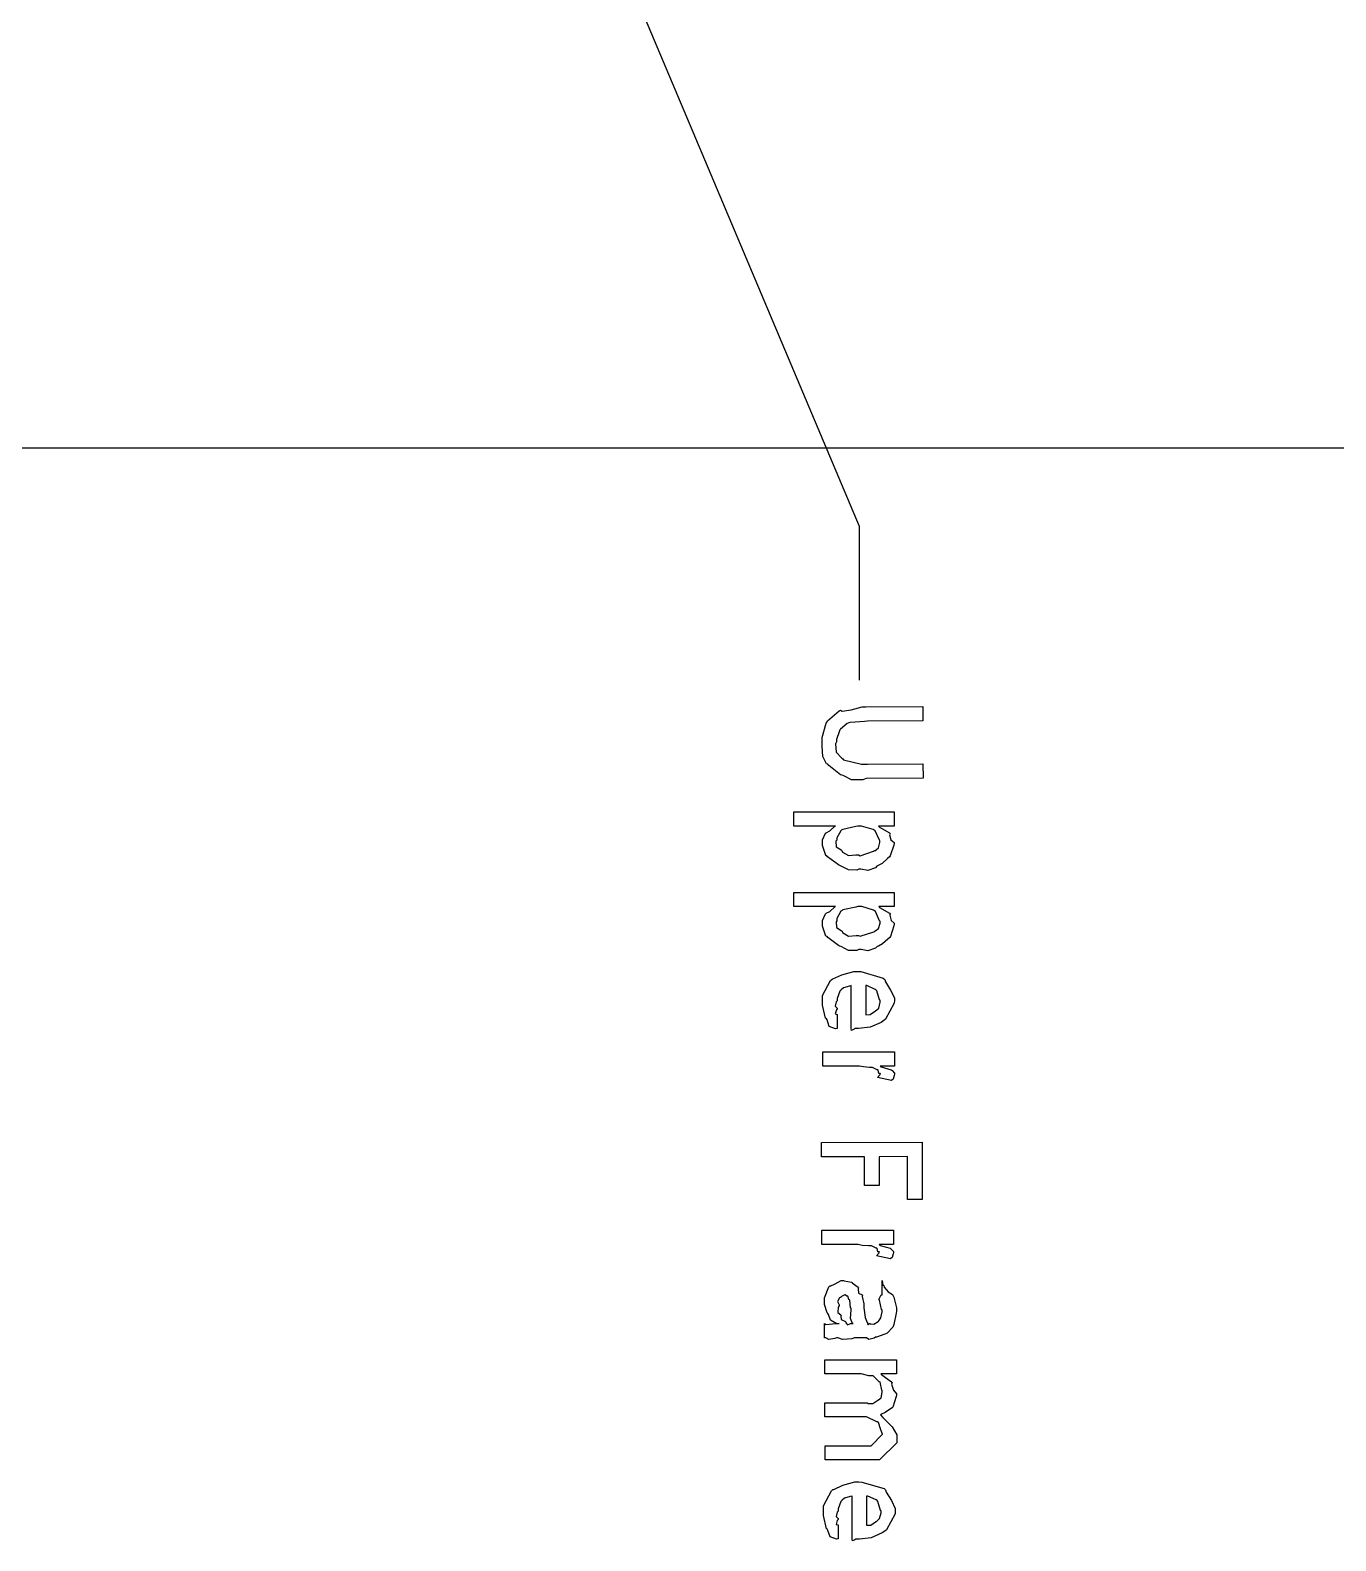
# Model space of a CAD drawing. Extents: x 0.2 to 11.6, y 0.3 to 16.2.
# Drawn here: x 3.171 to 4.23, y 10.99 to 12.216 of the extents above; entities that cross this region are included whole.
import ezdxf

# ---------------------------------------------------------------- set-up
doc = ezdxf.new("R2010")
doc.units = 0
doc.header["$MEASUREMENT"] = 0

msp = doc.modelspace()

# ---------------------------------------------------------------- linework, layer by layer
at = {"color": 0}
for p, q in [((3.61333, 12.3583), (3.84332, 11.8133)), ((2.11165, 11.8767), (5.34668, 11.8767)), ((3.84332, 11.8133), (3.84332, 11.6883)), ((3.81722, 11.6546), (3.81754, 11.6553)), ((3.81754, 11.6553), (3.8271, 11.6635)), ((3.8271, 11.6635), (3.82829, 11.6639)), ((3.82829, 11.6639), (3.82943, 11.6633)), ((3.82943, 11.6633), (3.83692, 11.6644)), ((3.83692, 11.6644), (3.84571, 11.6667)), ((3.84571, 11.6667), (3.84868, 11.6667)), ((3.84999, 11.6552), (3.84754, 11.6548)), ((3.84868, 11.6667), (3.89492, 11.6669)), ((3.89492, 11.6554), (3.84999, 11.6552)), ((3.89492, 11.6669), (3.89492, 11.6554)), ((3.81332, 11.6417), (3.81657, 11.6535)), ((3.81657, 11.6535), (3.81722, 11.6546)), ((3.82715, 11.6464), (3.82503, 11.6403)), ((3.82764, 11.6481), (3.82715, 11.6464)), ((3.82807, 11.6487), (3.82764, 11.6481)), ((3.83356, 11.6532), (3.82807, 11.6487)), ((3.83501, 11.6537), (3.83356, 11.6532)), ((3.83578, 11.654), (3.83501, 11.6537)), ((3.84, 11.6543), (3.83578, 11.654)), ((3.84754, 11.6548), (3.84, 11.6543)), ((3.81332, 11.6374), (3.81332, 11.6417)), ((3.81332, 11.6347), (3.81332, 11.6374)), ((3.81386, 11.6265), (3.81332, 11.6347)), ((3.82503, 11.6383), (3.82411, 11.6367)), ((3.82411, 11.6367), (3.82476, 11.6298)), ((3.82503, 11.6403), (3.82503, 11.6383)), ((3.81674, 11.6204), (3.81386, 11.6265)), ((3.81787, 11.6203), (3.81674, 11.6204)), ((3.81863, 11.6192), (3.81787, 11.6203)), ((3.82818, 11.6114), (3.81863, 11.6192)), ((3.82476, 11.6298), (3.82915, 11.6251)), ((3.82915, 11.6251), (3.83003, 11.6244)), ((3.83003, 11.6244), (3.83062, 11.6236)), ((3.83062, 11.6236), (3.84511, 11.6203)), ((3.84511, 11.6203), (3.84999, 11.6203)), ((3.84999, 11.6203), (3.89492, 11.6205)), ((3.89492, 11.6205), (3.89513, 11.6088)), ((3.89492, 11.6205), (3.89492, 11.6205)), ((3.82958, 11.6112), (3.82818, 11.6114)), ((3.83078, 11.6107), (3.82958, 11.6112)), ((3.83697, 11.6076), (3.83078, 11.6107)), ((3.84625, 11.6075), (3.83697, 11.6076)), ((3.8489, 11.6086), (3.84625, 11.6075)), ((3.89513, 11.6088), (3.8489, 11.6086)), ((3.79025, 11.5815), (3.87164, 11.5815)), ((3.79025, 11.57), (3.79025, 11.5815)), ((3.79025, 11.5815), (3.79025, 11.5815)), ((3.87164, 11.5815), (3.87164, 11.57)), ((3.82411, 11.57), (3.79025, 11.57)), ((3.8195, 11.566), (3.82335, 11.5697)), ((3.82335, 11.5697), (3.82411, 11.57)), ((3.8406, 11.5697), (3.82997, 11.5673)), ((3.84212, 11.57), (3.8406, 11.5697)), ((3.84526, 11.57), (3.84212, 11.57)), ((3.84212, 11.57), (3.84212, 11.57)), ((3.85476, 11.5671), (3.84526, 11.57)), ((3.87164, 11.57), (3.85906, 11.57)), ((3.85906, 11.57), (3.85975, 11.5692)), ((3.81347, 11.5587), (3.81597, 11.5641)), ((3.81347, 11.5568), (3.81347, 11.5587)), ((3.81597, 11.5641), (3.81651, 11.5646)), ((3.81651, 11.5646), (3.8195, 11.566)), ((3.81651, 11.5646), (3.81651, 11.5646)), ((3.82519, 11.5585), (3.82449, 11.5576)), ((3.82449, 11.5576), (3.82471, 11.5531)), ((3.82844, 11.5661), (3.82519, 11.5604)), ((3.82519, 11.5604), (3.82519, 11.5585)), ((3.82932, 11.5668), (3.82844, 11.5661)), ((3.82997, 11.5673), (3.82932, 11.5668)), ((3.85558, 11.5666), (3.85476, 11.5671)), ((3.85633, 11.566), (3.85558, 11.5666)), ((3.85969, 11.5584), (3.85633, 11.566)), ((3.86014, 11.5581), (3.85969, 11.5584)), ((3.85975, 11.5692), (3.86783, 11.5645)), ((3.86014, 11.5566), (3.86014, 11.5581)), ((3.86783, 11.5645), (3.86838, 11.564)), ((3.86838, 11.564), (3.86794, 11.5629)), ((3.86794, 11.5629), (3.86914, 11.5587)), ((3.86914, 11.5587), (3.87164, 11.5565)), ((3.81347, 11.5541), (3.81347, 11.5568)), ((3.81625, 11.546), (3.81347, 11.5541)), ((3.81717, 11.5457), (3.81625, 11.546)), ((3.81776, 11.5449), (3.81717, 11.5457)), ((3.82644, 11.5384), (3.81776, 11.5449)), ((3.82471, 11.5531), (3.82861, 11.5507)), ((3.82861, 11.5507), (3.82932, 11.5501)), ((3.82932, 11.5501), (3.82975, 11.5488)), ((3.82975, 11.5488), (3.83458, 11.546)), ((3.83458, 11.546), (3.84071, 11.5466)), ((3.84071, 11.5466), (3.84278, 11.5466)), ((3.84278, 11.5466), (3.84407, 11.5459)), ((3.84407, 11.5459), (3.85504, 11.5495)), ((3.85504, 11.5495), (3.85579, 11.5501)), ((3.85579, 11.5501), (3.85601, 11.5499)), ((3.85601, 11.5499), (3.85894, 11.5522)), ((3.85894, 11.5522), (3.86014, 11.5566)), ((3.86794, 11.5449), (3.86643, 11.5436)), ((3.86854, 11.5457), (3.86794, 11.5449)), ((3.87142, 11.5544), (3.86854, 11.5457)), ((3.87164, 11.5557), (3.87142, 11.5544)), ((3.87164, 11.5565), (3.87164, 11.5557)), ((3.82758, 11.5379), (3.82644, 11.5384)), ((3.82867, 11.5375), (3.82758, 11.5379)), ((3.83453, 11.5344), (3.82867, 11.5375)), ((3.84136, 11.5342), (3.83453, 11.5344)), ((3.84299, 11.5351), (3.84136, 11.5342)), ((3.84478, 11.5351), (3.84299, 11.5351)), ((3.85032, 11.534), (3.84478, 11.5351)), ((3.8565, 11.5361), (3.85032, 11.534)), ((3.85775, 11.5375), (3.8565, 11.5361)), ((3.85883, 11.5379), (3.85775, 11.5375)), ((3.86203, 11.5397), (3.85883, 11.5379)), ((3.86643, 11.5436), (3.86203, 11.5397)), ((3.79036, 11.5162), (3.87175, 11.5162)), ((3.79036, 11.5047), (3.79036, 11.5162)), ((3.79036, 11.5162), (3.79036, 11.5162)), ((3.87175, 11.5162), (3.87175, 11.5047)), ((3.82422, 11.5047), (3.79036, 11.5047)), ((3.81358, 11.4934), (3.81608, 11.4987)), ((3.81608, 11.4987), (3.81662, 11.4993)), ((3.81662, 11.4993), (3.81961, 11.5007)), ((3.81662, 11.4993), (3.81662, 11.4993)), ((3.81961, 11.5007), (3.82346, 11.5044)), ((3.82346, 11.5044), (3.82422, 11.5047)), ((3.82856, 11.5008), (3.82531, 11.4951)), ((3.82943, 11.5015), (3.82856, 11.5008)), ((3.83008, 11.502), (3.82943, 11.5015)), ((3.84071, 11.5043), (3.83008, 11.502)), ((3.84224, 11.5047), (3.84071, 11.5043)), ((3.84538, 11.5047), (3.84224, 11.5047)), ((3.84224, 11.5047), (3.84224, 11.5047)), ((3.85487, 11.5017), (3.84538, 11.5047)), ((3.85568, 11.5013), (3.85487, 11.5017)), ((3.85644, 11.5007), (3.85568, 11.5013)), ((3.85981, 11.4931), (3.85644, 11.5007)), ((3.87175, 11.5047), (3.85915, 11.5047)), ((3.85915, 11.5047), (3.85986, 11.5039)), ((3.85986, 11.5039), (3.86794, 11.4992)), ((3.86794, 11.4992), (3.86849, 11.4986)), ((3.86849, 11.4986), (3.86806, 11.4976)), ((3.86806, 11.4976), (3.86925, 11.4933)), ((3.81358, 11.4915), (3.81358, 11.4934)), ((3.81358, 11.4888), (3.81358, 11.4915)), ((3.81635, 11.4806), (3.81358, 11.4888)), ((3.82531, 11.4932), (3.8246, 11.4923)), ((3.8246, 11.4923), (3.82482, 11.4878)), ((3.82482, 11.4878), (3.82872, 11.4853)), ((3.82531, 11.4951), (3.82531, 11.4932)), ((3.82872, 11.4853), (3.82943, 11.4847)), ((3.82943, 11.4847), (3.82986, 11.4835)), ((3.82986, 11.4835), (3.83469, 11.4806)), ((3.84418, 11.4806), (3.85514, 11.4842)), ((3.85514, 11.4842), (3.8559, 11.4847)), ((3.8559, 11.4847), (3.85612, 11.4846)), ((3.85612, 11.4846), (3.85906, 11.4869)), ((3.85906, 11.4869), (3.86025, 11.4913)), ((3.86025, 11.4928), (3.85981, 11.4931)), ((3.86025, 11.4913), (3.86025, 11.4928)), ((3.87153, 11.489), (3.86865, 11.4804)), ((3.86925, 11.4933), (3.87175, 11.4912)), ((3.87175, 11.4904), (3.87153, 11.489)), ((3.87175, 11.4912), (3.87175, 11.4904)), ((3.81728, 11.4804), (3.81635, 11.4806)), ((3.81787, 11.4795), (3.81728, 11.4804)), ((3.82656, 11.473), (3.81787, 11.4795)), ((3.82769, 11.4726), (3.82656, 11.473)), ((3.82878, 11.4722), (3.82769, 11.4726)), ((3.83464, 11.4691), (3.82878, 11.4722)), ((3.83469, 11.4806), (3.84082, 11.4813)), ((3.84082, 11.4813), (3.84288, 11.4813)), ((3.84288, 11.4813), (3.84418, 11.4806)), ((3.85786, 11.4722), (3.85661, 11.4708)), ((3.85894, 11.4726), (3.85786, 11.4722)), ((3.86214, 11.4743), (3.85894, 11.4726)), ((3.86654, 11.4783), (3.86214, 11.4743)), ((3.86806, 11.4795), (3.86654, 11.4783)), ((3.86865, 11.4804), (3.86806, 11.4795)), ((3.84147, 11.4689), (3.83464, 11.4691)), ((3.8431, 11.4698), (3.84147, 11.4689)), ((3.84489, 11.4698), (3.8431, 11.4698)), ((3.85042, 11.4687), (3.84489, 11.4698)), ((3.85661, 11.4708), (3.85042, 11.4687)), ((3.82189, 11.446), (3.82937, 11.4493)), ((3.82937, 11.4493), (3.83908, 11.452)), ((3.83908, 11.452), (3.84233, 11.452)), ((3.84233, 11.452), (3.84461, 11.4519)), ((3.84461, 11.4519), (3.86274, 11.4466)), ((3.81369, 11.4326), (3.81999, 11.4447)), ((3.81999, 11.4447), (3.82129, 11.4458)), ((3.82129, 11.4458), (3.82189, 11.446)), ((3.82769, 11.436), (3.82542, 11.4302)), ((3.82824, 11.4366), (3.82769, 11.436)), ((3.82872, 11.4372), (3.82824, 11.4366)), ((3.83074, 11.4388), (3.82872, 11.4372)), ((3.83535, 11.4402), (3.83074, 11.4388)), ((3.83692, 11.4405), (3.83535, 11.4402)), ((3.83692, 11.4056), (3.83692, 11.4405)), ((3.84864, 11.4405), (3.84864, 11.4171)), ((3.8495, 11.4405), (3.84864, 11.4405)), ((3.84864, 11.4405), (3.84864, 11.4405)), ((3.85639, 11.4373), (3.8495, 11.4405)), ((3.8571, 11.4368), (3.85639, 11.4373)), ((3.85764, 11.4363), (3.8571, 11.4368)), ((3.85992, 11.4289), (3.85764, 11.4363)), ((3.86274, 11.4466), (3.86404, 11.4455)), ((3.86404, 11.4455), (3.86458, 11.4437)), ((3.86458, 11.4437), (3.86876, 11.4368)), ((3.86876, 11.4368), (3.87185, 11.4305)), ((3.81369, 11.4282), (3.81369, 11.4326)), ((3.81369, 11.4247), (3.81369, 11.4282)), ((3.81597, 11.4141), (3.81369, 11.4247)), ((3.82471, 11.4274), (3.82394, 11.4239)), ((3.82394, 11.4239), (3.82542, 11.4222)), ((3.82542, 11.4282), (3.82471, 11.4274)), ((3.82542, 11.4302), (3.82542, 11.4282)), ((3.82542, 11.4222), (3.82542, 11.4217)), ((3.85639, 11.4198), (3.85915, 11.4223)), ((3.85915, 11.4223), (3.86035, 11.427)), ((3.86035, 11.4286), (3.85992, 11.4289)), ((3.86035, 11.427), (3.86035, 11.4286)), ((3.87164, 11.4262), (3.86481, 11.4132)), ((3.87185, 11.4284), (3.87164, 11.4262)), ((3.87185, 11.4305), (3.87185, 11.4284)), ((3.81674, 11.4136), (3.81597, 11.4141)), ((3.81728, 11.4127), (3.81674, 11.4136)), ((3.81901, 11.4074), (3.81728, 11.4127)), ((3.82482, 11.4208), (3.82394, 11.4175)), ((3.82394, 11.4175), (3.82542, 11.4172)), ((3.82542, 11.4217), (3.82482, 11.4208)), ((3.82542, 11.4172), (3.82542, 11.4171)), ((3.82542, 11.4171), (3.82542, 11.4058)), ((3.82542, 11.4171), (3.82542, 11.4171)), ((3.84864, 11.4171), (3.84874, 11.4168)), ((3.84874, 11.4168), (3.85211, 11.417)), ((3.85211, 11.417), (3.85579, 11.4196)), ((3.86128, 11.4107), (3.85221, 11.4067)), ((3.85579, 11.4196), (3.85622, 11.4199)), ((3.85622, 11.4199), (3.85639, 11.4198)), ((3.86339, 11.4121), (3.86128, 11.4107)), ((3.86481, 11.4132), (3.86339, 11.4121)), ((3.82406, 11.4054), (3.81901, 11.4074)), ((3.82542, 11.4058), (3.82406, 11.4054)), ((3.83703, 11.4042), (3.83692, 11.4056)), ((3.83692, 11.4056), (3.83692, 11.4056)), ((3.83914, 11.4052), (3.83703, 11.4042)), ((3.83974, 11.4056), (3.83914, 11.4052)), ((3.84283, 11.4056), (3.83974, 11.4056)), ((3.85221, 11.4067), (3.84283, 11.4056)), ((3.81381, 11.3867), (3.87196, 11.3867)), ((3.81381, 11.3752), (3.81381, 11.3867)), ((3.81381, 11.3867), (3.81381, 11.3867)), ((3.87196, 11.3867), (3.87196, 11.3752)), ((3.84244, 11.3752), (3.81381, 11.3752)), ((3.84347, 11.3752), (3.84244, 11.3752)), ((3.84674, 11.3745), (3.84347, 11.3752)), ((3.85183, 11.3741), (3.84674, 11.3745)), ((3.85351, 11.3741), (3.85183, 11.3741)), ((3.85406, 11.374), (3.85351, 11.3741)), ((3.85796, 11.3723), (3.85406, 11.374)), ((3.87196, 11.3752), (3.86046, 11.3752)), ((3.86046, 11.3752), (3.86117, 11.3745)), ((3.86117, 11.3745), (3.86919, 11.3722)), ((3.85851, 11.3722), (3.85796, 11.3723)), ((3.85829, 11.3659), (3.86046, 11.3685)), ((3.86957, 11.3635), (3.85829, 11.3659)), ((3.85829, 11.3659), (3.85829, 11.3659)), ((3.85883, 11.372), (3.85851, 11.3722)), ((3.85932, 11.3693), (3.85883, 11.372)), ((3.86035, 11.3693), (3.85932, 11.3693)), ((3.86046, 11.3694), (3.86035, 11.3693)), ((3.86046, 11.3685), (3.86046, 11.3694)), ((3.86919, 11.3722), (3.86957, 11.372)), ((3.86957, 11.372), (3.86996, 11.3716)), ((3.86985, 11.3638), (3.86957, 11.3635)), ((3.87099, 11.3646), (3.86985, 11.3638)), ((3.86996, 11.3716), (3.87196, 11.3695)), ((3.87181, 11.3677), (3.87099, 11.3646)), ((3.87196, 11.3687), (3.87181, 11.3677)), ((3.87196, 11.3695), (3.87196, 11.3687)), ((3.81278, 11.3132), (3.89437, 11.3134)), ((3.81278, 11.3017), (3.81278, 11.3132)), ((3.81278, 11.3132), (3.81278, 11.3132)), ((3.89437, 11.3134), (3.89437, 11.267)), ((3.84771, 11.3017), (3.81278, 11.3017)), ((3.84771, 11.2783), (3.84771, 11.3017)), ((3.88265, 11.3019), (3.85943, 11.3017)), ((3.85943, 11.3017), (3.85943, 11.2783)), ((3.88265, 11.267), (3.88265, 11.3019)), ((3.85943, 11.2783), (3.84771, 11.2783)), ((3.89437, 11.267), (3.88265, 11.267)), ((3.81293, 11.242), (3.8711, 11.242)), ((3.81293, 11.2305), (3.81293, 11.242)), ((3.81293, 11.242), (3.81293, 11.242)), ((3.8711, 11.242), (3.8711, 11.2305)), ((3.84158, 11.2305), (3.81293, 11.2305)), ((3.84261, 11.2305), (3.84158, 11.2305)), ((3.84586, 11.2298), (3.84261, 11.2305)), ((3.85097, 11.2294), (3.84586, 11.2298)), ((3.85265, 11.2294), (3.85097, 11.2294)), ((3.85319, 11.2293), (3.85265, 11.2294)), ((3.8571, 11.2276), (3.85319, 11.2293)), ((3.85764, 11.2275), (3.8571, 11.2276)), ((3.85796, 11.2273), (3.85764, 11.2275)), ((3.85846, 11.2246), (3.85796, 11.2273)), ((3.8711, 11.2305), (3.8596, 11.2305)), ((3.8596, 11.2305), (3.86029, 11.2298)), ((3.86029, 11.2298), (3.86833, 11.2275)), ((3.86833, 11.2275), (3.86871, 11.2273)), ((3.86871, 11.2273), (3.86908, 11.2269)), ((3.86908, 11.2269), (3.8711, 11.2248)), ((3.85742, 11.2212), (3.8596, 11.2238)), ((3.86871, 11.2188), (3.85742, 11.2212)), ((3.85742, 11.2212), (3.85742, 11.2212)), ((3.85949, 11.2246), (3.85846, 11.2246)), ((3.8596, 11.2247), (3.85949, 11.2246)), ((3.8596, 11.2238), (3.8596, 11.2247)), ((3.86897, 11.2191), (3.86871, 11.2188)), ((3.87011, 11.2199), (3.86897, 11.2191)), ((3.87093, 11.223), (3.87011, 11.2199)), ((3.8711, 11.224), (3.87093, 11.223)), ((3.8711, 11.2248), (3.8711, 11.224)), ((3.81532, 11.1873), (3.81874, 11.1961)), ((3.81874, 11.1961), (3.81944, 11.1969)), ((3.81944, 11.1969), (3.81982, 11.1967)), ((3.81982, 11.1967), (3.82383, 11.1987)), ((3.82383, 11.1987), (3.82883, 11.2012)), ((3.83106, 11.1893), (3.82856, 11.1879)), ((3.82883, 11.2012), (3.83051, 11.2012)), ((3.83051, 11.2012), (3.83106, 11.2011)), ((3.83106, 11.2011), (3.83713, 11.2)), ((3.8316, 11.1897), (3.83106, 11.1893)), ((3.83203, 11.1897), (3.8316, 11.1897)), ((3.83344, 11.1886), (3.83203, 11.1897)), ((3.83713, 11.2), (3.83768, 11.1997)), ((3.83768, 11.1997), (3.83751, 11.1994)), ((3.83751, 11.1994), (3.84256, 11.1958)), ((3.84289, 11.1954), (3.84239, 11.1946)), ((3.84239, 11.1946), (3.84288, 11.1911)), ((3.84256, 11.1958), (3.84289, 11.1954)), ((3.84288, 11.1911), (3.84571, 11.1897)), ((3.84571, 11.1897), (3.84592, 11.1891)), ((3.85938, 11.1858), (3.86111, 11.1896)), ((3.86111, 11.1896), (3.86199, 11.1897)), ((3.86199, 11.2012), (3.86193, 11.2012)), ((3.86193, 11.2012), (3.86257, 11.1975)), ((3.86199, 11.1897), (3.86199, 11.2012)), ((3.86257, 11.1975), (3.86328, 11.1971)), ((3.86328, 11.1971), (3.86356, 11.1958)), ((3.86356, 11.1958), (3.86686, 11.1922)), ((3.86686, 11.1922), (3.87044, 11.1898)), ((3.87044, 11.1898), (3.87088, 11.1889)), ((3.81532, 11.1841), (3.81532, 11.1873)), ((3.81532, 11.1819), (3.81532, 11.1841)), ((3.81728, 11.175), (3.81532, 11.1819)), ((3.82747, 11.1872), (3.82574, 11.1843)), ((3.82574, 11.1843), (3.82704, 11.1816)), ((3.82633, 11.1796), (3.82596, 11.1753)), ((3.82704, 11.1806), (3.82633, 11.1796)), ((3.82704, 11.1816), (3.82704, 11.1806)), ((3.82835, 11.1876), (3.82747, 11.1872)), ((3.82856, 11.1879), (3.82835, 11.1876)), ((3.83399, 11.1886), (3.83344, 11.1886)), ((3.83415, 11.1885), (3.83399, 11.1886)), ((3.8349, 11.1859), (3.83415, 11.1885)), ((3.8355, 11.1856), (3.8349, 11.1859)), ((3.83561, 11.1853), (3.8355, 11.1856)), ((3.83615, 11.179), (3.83561, 11.1853)), ((3.83681, 11.1789), (3.83615, 11.179)), ((3.83637, 11.1705), (3.83692, 11.1775)), ((3.83692, 11.1775), (3.83681, 11.1789)), ((3.84592, 11.1891), (3.84576, 11.1883)), ((3.84576, 11.1883), (3.84706, 11.1823)), ((3.84706, 11.1823), (3.84722, 11.1815)), ((3.84722, 11.1815), (3.84706, 11.179)), ((3.84706, 11.179), (3.8481, 11.1713)), ((3.85981, 11.1854), (3.85938, 11.1858)), ((3.85938, 11.1858), (3.85938, 11.1858)), ((3.86154, 11.1778), (3.85981, 11.1854)), ((3.86199, 11.1774), (3.86154, 11.1778)), ((3.86199, 11.1758), (3.86199, 11.1774)), ((3.87088, 11.1889), (3.87131, 11.1877)), ((3.87131, 11.1877), (3.87349, 11.1791)), ((3.87349, 11.1791), (3.87349, 11.1763)), ((3.81532, 11.1548), (3.81532, 11.1663)), ((3.81532, 11.1663), (3.81614, 11.1656)), ((3.81614, 11.1656), (3.82428, 11.1663)), ((3.81793, 11.1745), (3.81728, 11.175)), ((3.81836, 11.1738), (3.81793, 11.1745)), ((3.82004, 11.1691), (3.81836, 11.1738)), ((3.82531, 11.1662), (3.82004, 11.1691)), ((3.82428, 11.1663), (3.82704, 11.1663)), ((3.82704, 11.1663), (3.82531, 11.1662)), ((3.82596, 11.1753), (3.82844, 11.1734)), ((3.82704, 11.1663), (3.82704, 11.1663)), ((3.82878, 11.1728), (3.8284, 11.1725)), ((3.8284, 11.1725), (3.82883, 11.1696)), ((3.82844, 11.1734), (3.82878, 11.1728)), ((3.82883, 11.1696), (3.83214, 11.1679)), ((3.83214, 11.1679), (3.83247, 11.1676)), ((3.83247, 11.1676), (3.83242, 11.167)), ((3.83242, 11.167), (3.83393, 11.1654)), ((3.83393, 11.1654), (3.83621, 11.1663)), ((3.83621, 11.1663), (3.83703, 11.1663)), ((3.838, 11.1663), (3.83637, 11.1705)), ((3.83703, 11.1663), (3.83854, 11.1663)), ((3.83854, 11.1663), (3.838, 11.1663)), ((3.83854, 11.1663), (3.83854, 11.1663)), ((3.8481, 11.1713), (3.84993, 11.1672)), ((3.84993, 11.1672), (3.85026, 11.1663)), ((3.85026, 11.1663), (3.85015, 11.1661)), ((3.85015, 11.1661), (3.85069, 11.1652)), ((3.85069, 11.1652), (3.85183, 11.1663)), ((3.85183, 11.1663), (3.85221, 11.1663)), ((3.85221, 11.1663), (3.85221, 11.1661)), ((3.85221, 11.1661), (3.85525, 11.1658)), ((3.85525, 11.1658), (3.85883, 11.1681)), ((3.85883, 11.1681), (3.85915, 11.1685)), ((3.85915, 11.1685), (3.86094, 11.171)), ((3.85915, 11.1685), (3.85915, 11.1685)), ((3.86094, 11.171), (3.86199, 11.1758)), ((3.8711, 11.1648), (3.87071, 11.1634)), ((3.87147, 11.1655), (3.8711, 11.1648)), ((3.87326, 11.1747), (3.87147, 11.1655)), ((3.87349, 11.1763), (3.87326, 11.1747)), ((3.81619, 11.1548), (3.81532, 11.1548)), ((3.81879, 11.1534), (3.81619, 11.1548)), ((3.82357, 11.1541), (3.81879, 11.1534)), ((3.82487, 11.1548), (3.82357, 11.1541)), ((3.82607, 11.1548), (3.82487, 11.1548)), ((3.82969, 11.1534), (3.82607, 11.1548)), ((3.83735, 11.154), (3.82969, 11.1534)), ((3.83963, 11.1548), (3.83735, 11.154)), ((3.84874, 11.1548), (3.83963, 11.1548)), ((3.84933, 11.1548), (3.84874, 11.1548)), ((3.85124, 11.1535), (3.84933, 11.1548)), ((3.85542, 11.1545), (3.85124, 11.1535)), ((3.85656, 11.1552), (3.85542, 11.1545)), ((3.85742, 11.1554), (3.85656, 11.1552)), ((3.86415, 11.1578), (3.85742, 11.1554)), ((3.86546, 11.1582), (3.86415, 11.1578)), ((3.866, 11.1586), (3.86546, 11.1582)), ((3.87071, 11.1634), (3.866, 11.1586)), ((3.81543, 11.137), (3.87358, 11.137)), ((3.81543, 11.1255), (3.81543, 11.137)), ((3.81543, 11.137), (3.81543, 11.137)), ((3.87358, 11.137), (3.87358, 11.1255)), ((3.84299, 11.1255), (3.81543, 11.1255)), ((3.84506, 11.1255), (3.84299, 11.1255)), ((3.85129, 11.124), (3.84506, 11.1255)), ((3.85406, 11.124), (3.85129, 11.124)), ((3.85471, 11.1238), (3.85406, 11.124)), ((3.8596, 11.119), (3.85471, 11.1238)), ((3.85992, 11.1193), (3.8596, 11.119)), ((3.86025, 11.1187), (3.85992, 11.1193)), ((3.86165, 11.1123), (3.86025, 11.1187)), ((3.87358, 11.1255), (3.861, 11.1255)), ((3.861, 11.1255), (3.8616, 11.1247)), ((3.8616, 11.1247), (3.86951, 11.1191)), ((3.86951, 11.1191), (3.87011, 11.1184)), ((3.87011, 11.1184), (3.86968, 11.1171)), ((3.86968, 11.1171), (3.87104, 11.1124)), ((3.85439, 11.1016), (3.85851, 11.1041)), ((3.85851, 11.1041), (3.85906, 11.1045)), ((3.85906, 11.1045), (3.86106, 11.1061)), ((3.85906, 11.1045), (3.85906, 11.1045)), ((3.86106, 11.1061), (3.86208, 11.1106)), ((3.86208, 11.1121), (3.86165, 11.1123)), ((3.86208, 11.1106), (3.86208, 11.1121)), ((3.87337, 11.1072), (3.87067, 11.0986)), ((3.87104, 11.1124), (3.87358, 11.1094)), ((3.87358, 11.1084), (3.87337, 11.1072)), ((3.87358, 11.1094), (3.87358, 11.1084)), ((3.81543, 11.0906), (3.81543, 11.1021)), ((3.81543, 11.1021), (3.84993, 11.1021)), ((3.84993, 11.1021), (3.85026, 11.1016)), ((3.85026, 11.1016), (3.85439, 11.1016)), ((3.86154, 11.0927), (3.86057, 11.0923)), ((3.86057, 11.0923), (3.86247, 11.0901)), ((3.86431, 11.0941), (3.86154, 11.0927)), ((3.8686, 11.0971), (3.86431, 11.0941)), ((3.87011, 11.098), (3.8686, 11.0971)), ((3.87067, 11.0986), (3.87011, 11.098)), ((3.84646, 11.0906), (3.81543, 11.0906)), ((3.84924, 11.0906), (3.84646, 11.0906)), ((3.85764, 11.0867), (3.84924, 11.0906)), ((3.8584, 11.0867), (3.85764, 11.0867)), ((3.85906, 11.086), (3.8584, 11.0867)), ((3.86068, 11.0809), (3.85906, 11.086)), ((3.86193, 11.0772), (3.86068, 11.0809)), ((3.86247, 11.0901), (3.87001, 11.0826)), ((3.87001, 11.0826), (3.87381, 11.0761)), ((3.81565, 11.0557), (3.81565, 11.0672)), ((3.81565, 11.0672), (3.84907, 11.0672)), ((3.84907, 11.0672), (3.85297, 11.0672)), ((3.85297, 11.0672), (3.86231, 11.0765)), ((3.87381, 11.0696), (3.85992, 11.0557)), ((3.86231, 11.0772), (3.86193, 11.0772)), ((3.86231, 11.0765), (3.86231, 11.0772)), ((3.87381, 11.0761), (3.87381, 11.0739)), ((3.87381, 11.0739), (3.87381, 11.0696)), ((3.85471, 11.0557), (3.81565, 11.0557)), ((3.85992, 11.0557), (3.85471, 11.0557)), ((3.81446, 11.0184), (3.82075, 11.0305)), ((3.82075, 11.0305), (3.82206, 11.0316)), ((3.82206, 11.0316), (3.82264, 11.0318)), ((3.82264, 11.0318), (3.83014, 11.0351)), ((3.83014, 11.0351), (3.83985, 11.0379)), ((3.83985, 11.0379), (3.8431, 11.0379)), ((3.8431, 11.0379), (3.84538, 11.0377)), ((3.84538, 11.0377), (3.8635, 11.0324)), ((3.8635, 11.0324), (3.86481, 11.0314)), ((3.86481, 11.0314), (3.86535, 11.0295)), ((3.81446, 11.014), (3.81446, 11.0184)), ((3.82844, 11.0219), (3.82617, 11.016)), ((3.82899, 11.0225), (3.82844, 11.0219)), ((3.82949, 11.0231), (3.82899, 11.0225)), ((3.83149, 11.0246), (3.82949, 11.0231)), ((3.8361, 11.026), (3.83149, 11.0246)), ((3.83767, 11.0264), (3.8361, 11.026)), ((3.83768, 10.9914), (3.83767, 11.0264)), ((3.84939, 11.0264), (3.84939, 11.0029)), ((3.85026, 11.0263), (3.84939, 11.0264)), ((3.84939, 11.0264), (3.84939, 11.0264)), ((3.85715, 11.0232), (3.85026, 11.0263)), ((3.85786, 11.0227), (3.85715, 11.0232)), ((3.8584, 11.0221), (3.85786, 11.0227)), ((3.86068, 11.0148), (3.8584, 11.0221)), ((3.86535, 11.0295), (3.86951, 11.0227)), ((3.86951, 11.0227), (3.87261, 11.0163)), ((3.81446, 11.0105), (3.81446, 11.014)), ((3.81674, 10.9999), (3.81446, 11.0105)), ((3.82547, 11.0132), (3.82471, 11.0097)), ((3.82471, 11.0097), (3.82617, 11.0081)), ((3.82557, 11.0066), (3.82471, 11.0033)), ((3.82617, 11.014), (3.82547, 11.0132)), ((3.82617, 11.0075), (3.82557, 11.0066)), ((3.82617, 11.016), (3.82617, 11.014)), ((3.82617, 11.0081), (3.82617, 11.0075)), ((3.85656, 11.0054), (3.85699, 11.0058)), ((3.85699, 11.0058), (3.85715, 11.0056)), ((3.85715, 11.0056), (3.85992, 11.0081)), ((3.85992, 11.0081), (3.86111, 11.0129)), ((3.86111, 11.0144), (3.86068, 11.0148)), ((3.86111, 11.0129), (3.86111, 11.0144)), ((3.8724, 11.012), (3.86556, 10.999)), ((3.87261, 11.0142), (3.8724, 11.012)), ((3.87261, 11.0163), (3.87261, 11.0142)), ((3.81749, 10.9995), (3.81674, 10.9999)), ((3.81803, 10.9985), (3.81749, 10.9995)), ((3.81976, 10.9933), (3.81803, 10.9985)), ((3.82482, 10.9913), (3.81976, 10.9933)), ((3.82471, 11.0033), (3.82617, 11.003)), ((3.82617, 11.003), (3.82617, 11.0029)), ((3.82617, 11.0029), (3.82617, 10.9916)), ((3.82617, 11.0029), (3.82617, 11.0029)), ((3.84939, 11.0029), (3.8495, 11.0027)), ((3.8495, 11.0027), (3.85286, 11.0029)), ((3.85286, 11.0029), (3.85656, 11.0054)), ((3.86203, 10.9965), (3.85297, 10.9926)), ((3.86415, 10.9979), (3.86203, 10.9965)), ((3.86556, 10.999), (3.86415, 10.9979)), ((3.82617, 10.9916), (3.82482, 10.9913)), ((3.83778, 10.9901), (3.83768, 10.9914)), ((3.83768, 10.9914), (3.83768, 10.9914)), ((3.8399, 10.991), (3.83778, 10.9901)), ((3.8405, 10.9914), (3.8399, 10.991)), ((3.84358, 10.9914), (3.8405, 10.9914)), ((3.85297, 10.9926), (3.84358, 10.9914))]:
    msp.add_line(p, q, dxfattribs=at)

doc.saveas('drawing.dxf')
